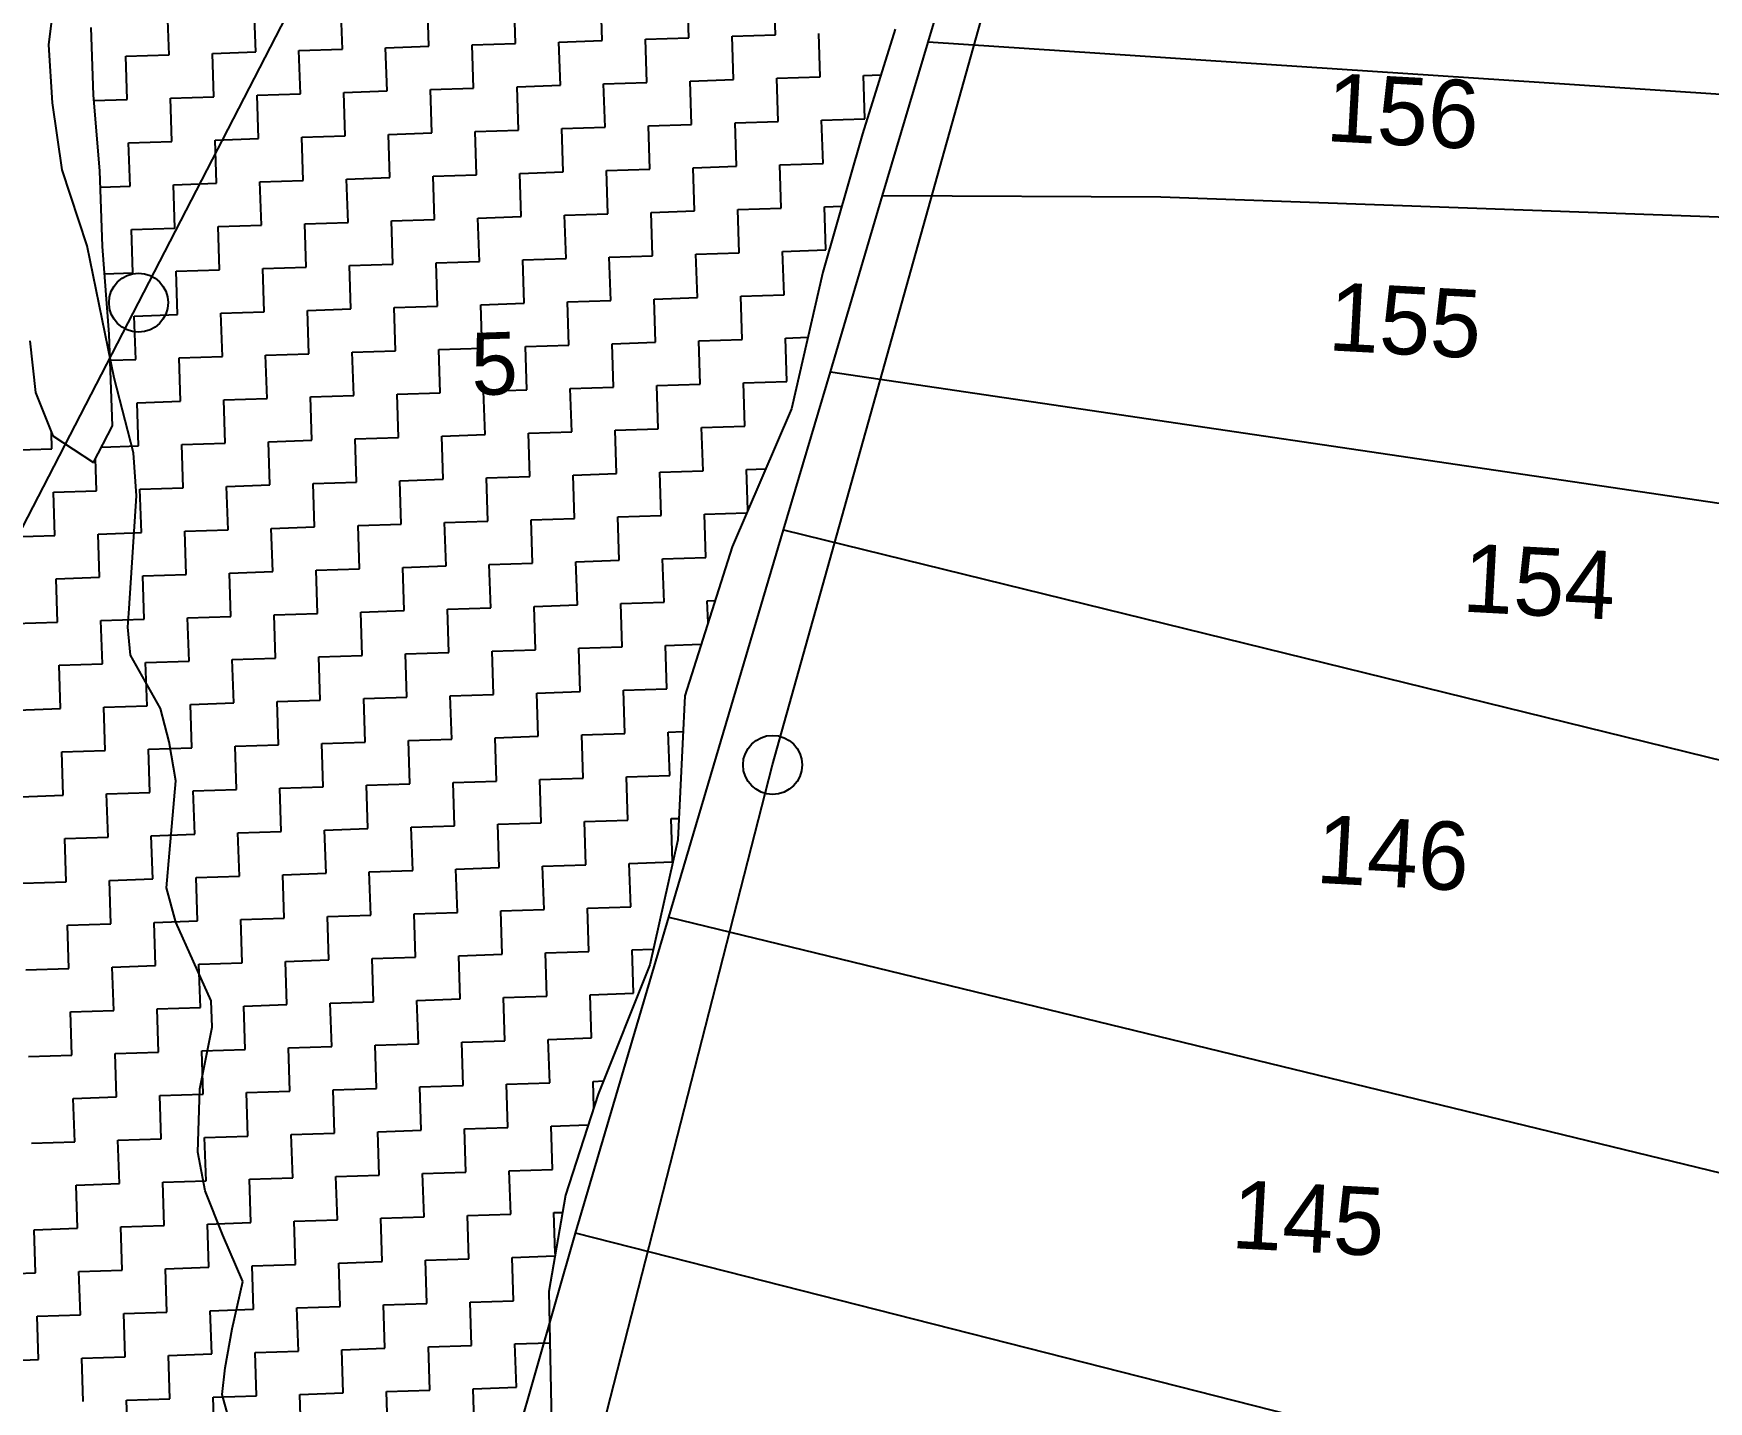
# Model space of a CAD drawing. Header units: metres. Extents: x 278270 to 279465, y 2078206 to 2080031.
# Drawn here: x 278697.1 to 278920.7, y 2079160.6 to 2079343.2 of the extents above; entities that cross this region are included whole.
import ezdxf
from ezdxf.enums import TextEntityAlignment as Align

# ---------------------------------------------------------------- set-up
doc = ezdxf.new("R2010")
doc.units = ezdxf.units.M
for name, color, linetype in [('LINE_WATER', 4, 'Continuous'), ('POLY_HATCH', 12, 'Continuous'), ('POLY_PARCEL', 6, 'Continuous'), ('TEXT_PARCEL', 7, 'Continuous'), ('V_BOUND_LINE', 7, 'Continuous')]:
    doc.layers.add(name, color=color, linetype=linetype)
doc.styles.add('TEXT_MAP', font='')
doc.styles.get('TEXT_MAP').set_extended_font_data('Kruti Dev 050')

msp = doc.modelspace()

# ---------------------------------------------------------------- linework, layer by layer
for centre in [(278711.08, 2079307.31), (278795.72, 2079245.59)]:
    msp.add_circle(centre, 3.94)
at = {"layer": 'LINE_WATER'}
for p, q in [((278699.1, 2079341.73), (278699.89, 2079348.25)), ((278699.61, 2079334), (278699.1, 2079341.73)), ((278700.9, 2079325.05), (278699.61, 2079334)), ((278704.23, 2079314.91), (278700.9, 2079325.05)), ((278707.81, 2079297.29), (278704.23, 2079314.91)), ((278710.39, 2079287.25), (278707.81, 2079297.29)), ((278710.83, 2079281.52), (278710.39, 2079287.25)), ((278709.82, 2079266.49), (278710.83, 2079281.52)), ((278709.65, 2079263.99), (278709.82, 2079266.49)), ((278710.03, 2079260.25), (278709.65, 2079263.99)), ((278714.01, 2079253.13), (278710.03, 2079260.25)), ((278715.16, 2079248.67), (278714.01, 2079253.13)), ((278716.08, 2079243.46), (278715.16, 2079248.67)), ((278715.22, 2079233.82), (278716.08, 2079243.46)), ((278714.83, 2079229.17), (278715.22, 2079233.82)), ((278716.07, 2079224.57), (278714.83, 2079229.17)), ((278720.78, 2079214.1), (278716.07, 2079224.57)), ((278720.89, 2079210.56), (278720.78, 2079214.1)), ((278719.25, 2079202.32), (278720.89, 2079210.56)), ((278718.99, 2079193.86), (278719.25, 2079202.32)), ((278719.97, 2079188.71), (278718.99, 2079193.86)), ((278722.35, 2079182.79), (278719.97, 2079188.71)), ((278725.01, 2079176.61), (278722.35, 2079182.79)), ((278723.58, 2079170.29), (278725.01, 2079176.61)), ((278722.66, 2079165.08), (278723.58, 2079170.29)), ((278722.23, 2079161.52), (278722.66, 2079165.08)), ((278723.49, 2079157.04), (278722.23, 2079161.52))]:
    msp.add_line(p, q, dxfattribs=at)
at = {"layer": 'POLY_HATCH', "linetype": 'Continuous'}
for p, q in [((278761.42, 2079341.92), (278761.23, 2079347.7)), ((278772.98, 2079342.3), (278772.79, 2079348.08)), ((278784.54, 2079342.68), (278784.35, 2079348.46)), ((278796.11, 2079343.06), (278795.92, 2079348.84)), ((278715.16, 2079340.4), (278714.97, 2079346.18)), ((278726.72, 2079340.78), (278726.53, 2079346.56)), ((278738.29, 2079341.16), (278738.1, 2079346.94)), ((278749.85, 2079341.54), (278749.66, 2079347.32)), ((278790.33, 2079342.87), (278796.11, 2079343.06)), ((278802.08, 2079337.46), (278801.89, 2079343.25)), ((278732.5, 2079340.97), (278738.29, 2079341.16)), ((278732.69, 2079335.19), (278732.5, 2079340.97)), ((278744.07, 2079341.35), (278749.85, 2079341.54)), ((278744.26, 2079335.57), (278744.07, 2079341.35)), ((278755.63, 2079341.73), (278761.42, 2079341.92)), ((278755.82, 2079335.95), (278755.63, 2079341.73)), ((278767.2, 2079342.11), (278772.98, 2079342.3)), ((278767.39, 2079336.33), (278767.2, 2079342.11)), ((278778.76, 2079342.49), (278784.54, 2079342.68)), ((278778.95, 2079336.71), (278778.76, 2079342.49)), ((278790.52, 2079337.09), (278790.33, 2079342.87)), ((278709.38, 2079340.21), (278715.16, 2079340.4)), ((278709.57, 2079334.43), (278709.38, 2079340.21)), ((278720.94, 2079340.59), (278726.72, 2079340.78)), ((278721.13, 2079334.81), (278720.94, 2079340.59)), ((278761.61, 2079336.14), (278767.39, 2079336.33)), ((278773.17, 2079336.52), (278778.95, 2079336.71)), ((278773.36, 2079330.73), (278773.17, 2079336.52)), ((278784.73, 2079336.9), (278790.52, 2079337.09)), ((278784.92, 2079331.11), (278784.73, 2079336.9)), ((278796.3, 2079337.27), (278802.08, 2079337.46)), ((278796.49, 2079331.49), (278796.3, 2079337.27)), ((278807.86, 2079337.65), (278810.18, 2079337.73)), ((278808.05, 2079331.87), (278807.86, 2079337.65)), ((278705.13, 2079334.28), (278709.57, 2079334.43)), ((278715.35, 2079334.62), (278721.13, 2079334.81)), ((278715.54, 2079328.83), (278715.35, 2079334.62)), ((278726.91, 2079335), (278732.69, 2079335.19)), ((278727.1, 2079329.21), (278726.91, 2079335)), ((278738.48, 2079335.38), (278744.26, 2079335.57)), ((278738.67, 2079329.59), (278738.48, 2079335.38)), ((278750.04, 2079335.76), (278755.82, 2079335.95)), ((278750.23, 2079329.97), (278750.04, 2079335.76)), ((278761.8, 2079330.35), (278761.61, 2079336.14)), ((278802.27, 2079331.68), (278808.05, 2079331.87)), ((278744.45, 2079329.78), (278750.23, 2079329.97)), ((278744.64, 2079324), (278744.45, 2079329.78)), ((278756.01, 2079330.16), (278761.8, 2079330.35)), ((278756.2, 2079324.38), (278756.01, 2079330.16)), ((278767.58, 2079330.54), (278773.36, 2079330.73)), ((278767.77, 2079324.76), (278767.58, 2079330.54)), ((278779.14, 2079330.92), (278784.92, 2079331.11)), ((278779.33, 2079325.14), (278779.14, 2079330.92)), ((278790.71, 2079331.3), (278796.49, 2079331.49)), ((278790.9, 2079325.52), (278790.71, 2079331.3)), ((278802.46, 2079325.9), (278802.27, 2079331.68)), ((278709.76, 2079328.64), (278715.54, 2079328.83)), ((278709.95, 2079322.86), (278709.76, 2079328.64)), ((278721.32, 2079329.02), (278727.1, 2079329.21)), ((278721.51, 2079323.24), (278721.32, 2079329.02)), ((278732.88, 2079329.4), (278738.67, 2079329.59)), ((278733.07, 2079323.62), (278732.88, 2079329.4)), ((278773.55, 2079324.95), (278779.33, 2079325.14)), ((278785.11, 2079325.33), (278790.9, 2079325.52)), ((278785.3, 2079319.55), (278785.11, 2079325.33)), ((278796.68, 2079325.71), (278802.46, 2079325.9)), ((278796.87, 2079319.93), (278796.68, 2079325.71)), ((278715.73, 2079323.05), (278721.51, 2079323.24)), ((278715.92, 2079317.27), (278715.73, 2079323.05)), ((278727.29, 2079323.43), (278733.07, 2079323.62)), ((278727.48, 2079317.65), (278727.29, 2079323.43)), ((278738.86, 2079323.81), (278744.64, 2079324)), ((278739.05, 2079318.03), (278738.86, 2079323.81)), ((278750.42, 2079324.19), (278756.2, 2079324.38)), ((278750.61, 2079318.41), (278750.42, 2079324.19)), ((278761.99, 2079324.57), (278767.77, 2079324.76)), ((278762.18, 2079318.79), (278761.99, 2079324.57)), ((278773.74, 2079319.17), (278773.55, 2079324.95)), ((278706, 2079322.73), (278709.95, 2079322.86)), ((278756.39, 2079318.6), (278762.18, 2079318.79)), ((278756.58, 2079312.82), (278756.39, 2079318.6)), ((278767.96, 2079318.98), (278773.74, 2079319.17)), ((278768.15, 2079313.2), (278767.96, 2079318.98)), ((278779.52, 2079319.36), (278785.3, 2079319.55)), ((278779.71, 2079313.58), (278779.52, 2079319.36)), ((278791.09, 2079319.74), (278796.87, 2079319.93)), ((278791.28, 2079313.96), (278791.09, 2079319.74)), ((278802.65, 2079320.12), (278804.97, 2079320.19)), ((278802.84, 2079314.34), (278802.65, 2079320.12)), ((278710.14, 2079317.08), (278715.92, 2079317.27)), ((278710.33, 2079311.3), (278710.14, 2079317.08)), ((278721.7, 2079317.46), (278727.48, 2079317.65)), ((278721.89, 2079311.68), (278721.7, 2079317.46)), ((278733.26, 2079317.84), (278739.05, 2079318.03)), ((278733.45, 2079312.06), (278733.26, 2079317.84)), ((278744.83, 2079318.22), (278750.61, 2079318.41)), ((278745.02, 2079312.44), (278744.83, 2079318.22)), ((278785.49, 2079313.77), (278791.28, 2079313.96)), ((278797.06, 2079314.15), (278802.84, 2079314.34)), ((278797.25, 2079308.36), (278797.06, 2079314.15)), ((278727.67, 2079311.87), (278733.45, 2079312.06)), ((278727.86, 2079306.09), (278727.67, 2079311.87)), ((278739.24, 2079312.25), (278745.02, 2079312.44)), ((278739.43, 2079306.47), (278739.24, 2079312.25)), ((278750.8, 2079312.63), (278756.58, 2079312.82)), ((278750.99, 2079306.84), (278750.8, 2079312.63)), ((278762.37, 2079313.01), (278768.15, 2079313.2)), ((278762.56, 2079307.22), (278762.37, 2079313.01)), ((278773.93, 2079313.39), (278779.71, 2079313.58)), ((278774.12, 2079307.6), (278773.93, 2079313.39)), ((278785.68, 2079307.98), (278785.49, 2079313.77)), ((278706.55, 2079311.17), (278710.33, 2079311.3)), ((278716.11, 2079311.49), (278721.89, 2079311.68)), ((278716.3, 2079305.71), (278716.11, 2079311.49)), ((278768.34, 2079307.41), (278774.12, 2079307.6)), ((278768.53, 2079301.63), (278768.34, 2079307.41)), ((278779.9, 2079307.79), (278785.68, 2079307.98)), ((278780.09, 2079302.01), (278779.9, 2079307.79)), ((278791.47, 2079308.17), (278797.25, 2079308.36)), ((278791.66, 2079302.39), (278791.47, 2079308.17)), ((278710.52, 2079305.52), (278716.3, 2079305.71)), ((278710.71, 2079299.73), (278710.52, 2079305.52)), ((278722.08, 2079305.9), (278727.86, 2079306.09)), ((278722.27, 2079300.11), (278722.08, 2079305.9)), ((278733.64, 2079306.28), (278739.43, 2079306.47)), ((278733.83, 2079300.49), (278733.64, 2079306.28)), ((278745.21, 2079306.65), (278750.99, 2079306.84)), ((278745.4, 2079300.87), (278745.21, 2079306.65)), ((278756.77, 2079307.03), (278762.56, 2079307.22)), ((278756.96, 2079301.25), (278756.77, 2079307.03)), ((278739.62, 2079300.68), (278745.4, 2079300.87)), ((278739.81, 2079294.9), (278739.62, 2079300.68)), ((278751.18, 2079301.06), (278756.96, 2079301.25)), ((278751.37, 2079295.28), (278751.18, 2079301.06)), ((278762.75, 2079301.44), (278768.53, 2079301.63)), ((278762.93, 2079295.66), (278762.75, 2079301.44)), ((278774.31, 2079301.82), (278780.09, 2079302.01)), ((278774.5, 2079296.04), (278774.31, 2079301.82)), ((278785.87, 2079302.2), (278791.66, 2079302.39)), ((278786.06, 2079296.42), (278785.87, 2079302.2)), ((278797.44, 2079302.58), (278800.44, 2079302.68)), ((278797.63, 2079296.8), (278797.44, 2079302.58)), ((278707.3, 2079299.62), (278710.71, 2079299.73)), ((278716.49, 2079299.92), (278722.27, 2079300.11)), ((278716.68, 2079294.14), (278716.49, 2079299.92)), ((278728.05, 2079300.3), (278733.83, 2079300.49)), ((278728.24, 2079294.52), (278728.05, 2079300.3)), ((278780.28, 2079296.23), (278786.06, 2079296.42)), ((278780.47, 2079290.45), (278780.28, 2079296.23)), ((278791.85, 2079296.61), (278797.63, 2079296.8)), ((278792.04, 2079290.83), (278791.85, 2079296.61)), ((278710.9, 2079293.95), (278716.68, 2079294.14)), ((278711.08, 2079288.17), (278710.9, 2079293.95)), ((278722.46, 2079294.33), (278728.24, 2079294.52)), ((278722.65, 2079288.55), (278722.46, 2079294.33)), ((278734.02, 2079294.71), (278739.81, 2079294.9)), ((278734.21, 2079288.93), (278734.02, 2079294.71)), ((278745.59, 2079295.09), (278751.37, 2079295.28)), ((278745.78, 2079289.31), (278745.59, 2079295.09)), ((278757.15, 2079295.47), (278762.93, 2079295.66)), ((278757.34, 2079289.69), (278757.15, 2079295.47)), ((278768.72, 2079295.85), (278774.5, 2079296.04)), ((278768.91, 2079290.07), (278768.72, 2079295.85)), ((278699.52, 2079287.79), (278699.45, 2079289.97)), ((278751.56, 2079289.5), (278757.34, 2079289.69)), ((278751.75, 2079283.72), (278751.56, 2079289.5)), ((278763.12, 2079289.88), (278768.91, 2079290.07)), ((278763.31, 2079284.1), (278763.12, 2079289.88)), ((278774.69, 2079290.26), (278780.47, 2079290.45)), ((278774.88, 2079284.48), (278774.69, 2079290.26)), ((278786.25, 2079290.64), (278792.04, 2079290.83)), ((278786.44, 2079284.86), (278786.25, 2079290.64)), ((278693.74, 2079287.6), (278699.52, 2079287.79)), ((278706.13, 2079288.01), (278711.08, 2079288.17)), ((278716.87, 2079288.36), (278722.65, 2079288.55)), ((278717.06, 2079282.58), (278716.87, 2079288.36)), ((278728.43, 2079288.74), (278734.21, 2079288.93)), ((278728.62, 2079282.96), (278728.43, 2079288.74)), ((278740, 2079289.12), (278745.78, 2079289.31)), ((278740.19, 2079283.34), (278740, 2079289.12)), ((278705.49, 2079282.2), (278705.35, 2079286.5)), ((278792.23, 2079285.05), (278794.8, 2079285.13)), ((278792.41, 2079279.58), (278792.23, 2079285.05)), ((278722.84, 2079282.77), (278728.62, 2079282.96)), ((278723.03, 2079276.98), (278722.84, 2079282.77)), ((278734.4, 2079283.15), (278740.19, 2079283.34)), ((278734.59, 2079277.36), (278734.4, 2079283.15)), ((278745.97, 2079283.53), (278751.75, 2079283.72)), ((278746.16, 2079277.74), (278745.97, 2079283.53)), ((278757.53, 2079283.91), (278763.31, 2079284.1)), ((278757.72, 2079278.12), (278757.53, 2079283.91)), ((278769.1, 2079284.29), (278774.88, 2079284.48)), ((278769.29, 2079278.5), (278769.1, 2079284.29)), ((278780.66, 2079284.67), (278786.44, 2079284.86)), ((278780.85, 2079278.88), (278780.66, 2079284.67)), ((278699.71, 2079282.01), (278705.49, 2079282.2)), ((278699.9, 2079276.22), (278699.71, 2079282.01)), ((278711.27, 2079282.39), (278717.06, 2079282.58)), ((278711.46, 2079276.6), (278711.27, 2079282.39)), ((278763.5, 2079278.31), (278769.29, 2079278.5)), ((278763.69, 2079272.53), (278763.5, 2079278.31)), ((278775.07, 2079278.69), (278780.85, 2079278.88)), ((278775.26, 2079272.91), (278775.07, 2079278.69)), ((278786.63, 2079279.07), (278792.26, 2079279.26)), ((278786.82, 2079273.29), (278786.63, 2079279.07)), ((278694.12, 2079276.03), (278699.9, 2079276.22)), ((278705.68, 2079276.41), (278711.46, 2079276.6)), ((278705.87, 2079270.63), (278705.68, 2079276.41)), ((278717.25, 2079276.79), (278723.03, 2079276.98)), ((278717.44, 2079271.01), (278717.25, 2079276.79)), ((278728.81, 2079277.17), (278734.59, 2079277.36)), ((278729, 2079271.39), (278728.81, 2079277.17)), ((278740.38, 2079277.55), (278746.16, 2079277.74)), ((278740.57, 2079271.77), (278740.38, 2079277.55)), ((278751.94, 2079277.93), (278757.72, 2079278.12)), ((278752.13, 2079272.15), (278751.94, 2079277.93)), ((278734.78, 2079271.58), (278740.57, 2079271.77)), ((278734.97, 2079265.8), (278734.78, 2079271.58)), ((278746.35, 2079271.96), (278752.13, 2079272.15)), ((278746.54, 2079266.18), (278746.35, 2079271.96)), ((278757.91, 2079272.34), (278763.69, 2079272.53)), ((278758.1, 2079266.56), (278757.91, 2079272.34)), ((278769.48, 2079272.72), (278775.26, 2079272.91)), ((278769.67, 2079266.94), (278769.48, 2079272.72)), ((278781.04, 2079273.1), (278786.82, 2079273.29)), ((278781.23, 2079267.32), (278781.04, 2079273.1)), ((278700.09, 2079270.44), (278705.87, 2079270.63)), ((278700.28, 2079264.66), (278700.09, 2079270.44)), ((278711.65, 2079270.82), (278717.44, 2079271.01)), ((278711.84, 2079265.04), (278711.65, 2079270.82)), ((278723.22, 2079271.2), (278729, 2079271.39)), ((278723.41, 2079265.42), (278723.22, 2079271.2)), ((278775.45, 2079267.13), (278781.23, 2079267.32)), ((278775.64, 2079261.35), (278775.45, 2079267.13)), ((278787.01, 2079267.51), (278788.05, 2079267.54)), ((278787.11, 2079264.57), (278787.01, 2079267.51)), ((278706.06, 2079264.85), (278711.84, 2079265.04)), ((278706.25, 2079259.07), (278706.06, 2079264.85)), ((278717.63, 2079265.23), (278723.41, 2079265.42)), ((278717.82, 2079259.45), (278717.63, 2079265.23)), ((278729.19, 2079265.61), (278734.97, 2079265.8)), ((278729.38, 2079259.83), (278729.19, 2079265.61)), ((278740.76, 2079265.99), (278746.54, 2079266.18)), ((278740.95, 2079260.21), (278740.76, 2079265.99)), ((278752.32, 2079266.37), (278758.1, 2079266.56)), ((278752.51, 2079260.59), (278752.32, 2079266.37)), ((278763.88, 2079266.75), (278769.67, 2079266.94)), ((278764.07, 2079260.97), (278763.88, 2079266.75)), ((278694.5, 2079264.47), (278700.28, 2079264.66)), ((278746.73, 2079260.4), (278752.51, 2079260.59)), ((278746.92, 2079254.62), (278746.73, 2079260.4)), ((278758.29, 2079260.78), (278764.07, 2079260.97)), ((278758.48, 2079254.99), (278758.29, 2079260.78)), ((278769.86, 2079261.16), (278775.64, 2079261.35)), ((278770.05, 2079255.37), (278769.86, 2079261.16)), ((278781.42, 2079261.54), (278786.2, 2079261.69)), ((278781.61, 2079255.75), (278781.42, 2079261.54)), ((278700.47, 2079258.88), (278706.25, 2079259.07)), ((278700.66, 2079253.1), (278700.47, 2079258.88)), ((278712.03, 2079259.26), (278717.82, 2079259.45)), ((278712.22, 2079253.48), (278712.03, 2079259.26)), ((278723.6, 2079259.64), (278729.38, 2079259.83)), ((278723.79, 2079253.86), (278723.6, 2079259.64)), ((278735.16, 2079260.02), (278740.95, 2079260.21)), ((278735.35, 2079254.24), (278735.16, 2079260.02)), ((278718.01, 2079253.67), (278723.79, 2079253.86)), ((278718.2, 2079247.88), (278718.01, 2079253.67)), ((278729.57, 2079254.05), (278735.35, 2079254.24)), ((278729.76, 2079248.26), (278729.57, 2079254.05)), ((278741.14, 2079254.43), (278746.92, 2079254.62)), ((278741.33, 2079248.64), (278741.14, 2079254.43)), ((278752.7, 2079254.8), (278758.48, 2079254.99)), ((278752.89, 2079249.02), (278752.7, 2079254.8)), ((278764.26, 2079255.18), (278770.05, 2079255.37)), ((278764.45, 2079249.4), (278764.26, 2079255.18)), ((278775.83, 2079255.56), (278781.61, 2079255.75)), ((278776.02, 2079249.78), (278775.83, 2079255.56)), ((278694.88, 2079252.91), (278700.66, 2079253.1)), ((278706.44, 2079253.29), (278712.22, 2079253.48)), ((278706.63, 2079247.5), (278706.44, 2079253.29)), ((278758.67, 2079249.21), (278764.45, 2079249.4)), ((278758.86, 2079243.43), (278758.67, 2079249.21)), ((278770.24, 2079249.59), (278776.02, 2079249.78)), ((278770.43, 2079243.81), (278770.24, 2079249.59)), ((278781.8, 2079249.97), (278783.79, 2079250.04)), ((278781.99, 2079244.19), (278781.8, 2079249.97)), ((278700.85, 2079247.31), (278706.63, 2079247.5)), ((278701.04, 2079241.53), (278700.85, 2079247.31)), ((278712.41, 2079247.69), (278718.2, 2079247.88)), ((278712.6, 2079241.91), (278712.41, 2079247.69)), ((278723.98, 2079248.07), (278729.76, 2079248.26)), ((278724.17, 2079242.29), (278723.98, 2079248.07)), ((278735.54, 2079248.45), (278741.33, 2079248.64)), ((278735.73, 2079242.67), (278735.54, 2079248.45)), ((278747.11, 2079248.83), (278752.89, 2079249.02)), ((278747.3, 2079243.05), (278747.11, 2079248.83)), ((278729.95, 2079242.48), (278735.73, 2079242.67)), ((278730.14, 2079236.7), (278729.95, 2079242.48)), ((278741.52, 2079242.86), (278747.3, 2079243.05)), ((278741.7, 2079237.08), (278741.52, 2079242.86)), ((278753.08, 2079243.24), (278758.86, 2079243.43)), ((278753.27, 2079237.46), (278753.08, 2079243.24)), ((278764.64, 2079243.62), (278770.43, 2079243.81)), ((278764.83, 2079237.84), (278764.64, 2079243.62)), ((278776.21, 2079244), (278781.99, 2079244.19)), ((278776.4, 2079238.22), (278776.21, 2079244)), ((278695.26, 2079241.34), (278701.04, 2079241.53)), ((278706.82, 2079241.72), (278712.6, 2079241.91)), ((278707.01, 2079235.94), (278706.82, 2079241.72)), ((278718.39, 2079242.1), (278724.17, 2079242.29)), ((278718.58, 2079236.32), (278718.39, 2079242.1)), ((278770.62, 2079238.03), (278776.4, 2079238.22)), ((278770.81, 2079232.25), (278770.62, 2079238.03)), ((278782.18, 2079238.41), (278783.21, 2079238.44)), ((278782.37, 2079232.63), (278782.18, 2079238.41)), ((278701.23, 2079235.75), (278707.01, 2079235.94)), ((278701.42, 2079229.97), (278701.23, 2079235.75)), ((278712.79, 2079236.13), (278718.58, 2079236.32)), ((278712.98, 2079230.35), (278712.79, 2079236.13)), ((278724.36, 2079236.51), (278730.14, 2079236.7)), ((278724.55, 2079230.73), (278724.36, 2079236.51)), ((278735.92, 2079236.89), (278741.7, 2079237.08)), ((278736.11, 2079231.11), (278735.92, 2079236.89)), ((278747.49, 2079237.27), (278753.27, 2079237.46)), ((278747.68, 2079231.49), (278747.49, 2079237.27)), ((278759.05, 2079237.65), (278764.83, 2079237.84)), ((278759.24, 2079231.87), (278759.05, 2079237.65)), ((278741.89, 2079231.3), (278747.68, 2079231.49)), ((278742.08, 2079225.51), (278741.89, 2079231.3)), ((278753.46, 2079231.68), (278759.24, 2079231.87)), ((278753.65, 2079225.89), (278753.46, 2079231.68)), ((278765.02, 2079232.06), (278770.81, 2079232.25)), ((278765.21, 2079226.27), (278765.02, 2079232.06)), ((278776.59, 2079232.44), (278782.37, 2079232.63)), ((278776.78, 2079226.65), (278776.59, 2079232.44)), ((278695.64, 2079229.78), (278701.42, 2079229.97)), ((278707.2, 2079230.16), (278712.98, 2079230.35)), ((278707.39, 2079224.37), (278707.2, 2079230.16)), ((278718.77, 2079230.54), (278724.55, 2079230.73)), ((278718.96, 2079224.75), (278718.77, 2079230.54)), ((278730.33, 2079230.92), (278736.11, 2079231.11)), ((278730.52, 2079225.13), (278730.33, 2079230.92)), ((278713.17, 2079224.56), (278718.96, 2079224.75)), ((278713.36, 2079218.78), (278713.17, 2079224.56)), ((278724.74, 2079224.94), (278730.52, 2079225.13)), ((278724.93, 2079219.16), (278724.74, 2079224.94)), ((278736.3, 2079225.32), (278742.08, 2079225.51)), ((278736.49, 2079219.54), (278736.3, 2079225.32)), ((278747.87, 2079225.7), (278753.65, 2079225.89)), ((278748.06, 2079219.92), (278747.87, 2079225.7)), ((278759.43, 2079226.08), (278765.21, 2079226.27)), ((278759.62, 2079220.3), (278759.43, 2079226.08)), ((278771, 2079226.46), (278776.78, 2079226.65)), ((278771.19, 2079220.68), (278771, 2079226.46)), ((278701.61, 2079224.18), (278707.39, 2079224.37)), ((278701.8, 2079218.4), (278701.61, 2079224.18)), ((278753.84, 2079220.11), (278759.62, 2079220.3)), ((278754.03, 2079214.33), (278753.84, 2079220.11)), ((278765.4, 2079220.49), (278771.19, 2079220.68)), ((278765.59, 2079214.71), (278765.4, 2079220.49)), ((278776.97, 2079220.87), (278779.8, 2079220.96)), ((278777.16, 2079215.09), (278776.97, 2079220.87)), ((278696.02, 2079218.21), (278701.8, 2079218.4)), ((278707.58, 2079218.59), (278713.36, 2079218.78)), ((278707.77, 2079212.81), (278707.58, 2079218.59)), ((278719.15, 2079218.97), (278724.93, 2079219.16)), ((278719.34, 2079213.19), (278719.15, 2079218.97)), ((278730.71, 2079219.35), (278736.49, 2079219.54)), ((278730.9, 2079213.57), (278730.71, 2079219.35)), ((278742.27, 2079219.73), (278748.06, 2079219.92)), ((278742.46, 2079213.95), (278742.27, 2079219.73)), ((278725.12, 2079213.38), (278730.9, 2079213.57)), ((278725.31, 2079207.6), (278725.12, 2079213.38)), ((278736.68, 2079213.76), (278742.46, 2079213.95)), ((278736.87, 2079207.98), (278736.68, 2079213.76)), ((278748.25, 2079214.14), (278754.03, 2079214.33)), ((278748.44, 2079208.36), (278748.25, 2079214.14)), ((278759.81, 2079214.52), (278765.59, 2079214.71)), ((278760, 2079208.74), (278759.81, 2079214.52)), ((278771.38, 2079214.9), (278777.16, 2079215.09)), ((278771.57, 2079209.12), (278771.38, 2079214.9)), ((278701.99, 2079212.62), (278707.77, 2079212.81)), ((278702.18, 2079206.84), (278701.99, 2079212.62)), ((278713.55, 2079213), (278719.34, 2079213.19)), ((278713.74, 2079207.22), (278713.55, 2079213)), ((278765.78, 2079208.93), (278771.57, 2079209.12)), ((278765.97, 2079203.14), (278765.78, 2079208.93)), ((278696.4, 2079206.65), (278702.18, 2079206.84)), ((278707.96, 2079207.03), (278713.74, 2079207.22)), ((278708.15, 2079201.25), (278707.96, 2079207.03)), ((278719.53, 2079207.41), (278725.31, 2079207.6)), ((278719.72, 2079201.63), (278719.53, 2079207.41)), ((278731.09, 2079207.79), (278736.87, 2079207.98)), ((278731.28, 2079202.01), (278731.09, 2079207.79)), ((278742.65, 2079208.17), (278748.44, 2079208.36)), ((278742.84, 2079202.39), (278742.65, 2079208.17)), ((278754.22, 2079208.55), (278760, 2079208.74)), ((278754.41, 2079202.77), (278754.22, 2079208.55)), ((278737.06, 2079202.2), (278742.84, 2079202.39)), ((278737.25, 2079196.41), (278737.06, 2079202.2)), ((278748.63, 2079202.58), (278754.41, 2079202.77)), ((278748.82, 2079196.79), (278748.63, 2079202.58)), ((278760.19, 2079202.95), (278765.97, 2079203.14)), ((278760.38, 2079197.17), (278760.19, 2079202.95)), ((278771.76, 2079203.33), (278773.15, 2079203.38)), ((278771.87, 2079199.84), (278771.76, 2079203.33)), ((278702.37, 2079201.06), (278708.15, 2079201.25)), ((278702.56, 2079195.27), (278702.37, 2079201.06)), ((278713.93, 2079201.44), (278719.72, 2079201.63)), ((278714.12, 2079195.65), (278713.93, 2079201.44)), ((278725.5, 2079201.82), (278731.28, 2079202.01)), ((278725.69, 2079196.03), (278725.5, 2079201.82)), ((278708.34, 2079195.46), (278714.12, 2079195.65)), ((278708.53, 2079189.68), (278708.34, 2079195.46)), ((278719.91, 2079195.84), (278725.69, 2079196.03)), ((278720.1, 2079190.06), (278719.91, 2079195.84)), ((278731.47, 2079196.22), (278737.25, 2079196.41)), ((278731.66, 2079190.44), (278731.47, 2079196.22)), ((278743.03, 2079196.6), (278748.82, 2079196.79)), ((278743.22, 2079190.82), (278743.03, 2079196.6)), ((278754.6, 2079196.98), (278760.38, 2079197.17)), ((278754.79, 2079191.2), (278754.6, 2079196.98)), ((278766.16, 2079197.36), (278771.12, 2079197.53)), ((278766.35, 2079191.58), (278766.16, 2079197.36)), ((278696.78, 2079195.08), (278702.56, 2079195.27)), ((278749.01, 2079191.01), (278754.79, 2079191.2)), ((278749.2, 2079185.23), (278749.01, 2079191.01)), ((278760.57, 2079191.39), (278766.35, 2079191.58)), ((278760.76, 2079185.61), (278760.57, 2079191.39)), ((278702.75, 2079189.49), (278708.53, 2079189.68)), ((278702.94, 2079183.71), (278702.75, 2079189.49)), ((278714.31, 2079189.87), (278720.1, 2079190.06)), ((278714.5, 2079184.09), (278714.31, 2079189.87)), ((278725.88, 2079190.25), (278731.66, 2079190.44)), ((278726.07, 2079184.47), (278725.88, 2079190.25)), ((278737.44, 2079190.63), (278743.22, 2079190.82)), ((278737.63, 2079184.85), (278737.44, 2079190.63)), ((278720.29, 2079184.28), (278726.07, 2079184.47)), ((278720.47, 2079178.5), (278720.29, 2079184.28)), ((278731.85, 2079184.66), (278737.63, 2079184.85)), ((278732.04, 2079178.88), (278731.85, 2079184.66)), ((278743.41, 2079185.04), (278749.2, 2079185.23)), ((278743.6, 2079179.26), (278743.41, 2079185.04)), ((278754.98, 2079185.42), (278760.76, 2079185.61)), ((278755.17, 2079179.64), (278754.98, 2079185.42)), ((278766.54, 2079185.8), (278767.68, 2079185.84)), ((278766.72, 2079180.33), (278766.54, 2079185.8)), ((278697.16, 2079183.52), (278702.94, 2079183.71)), ((278697.35, 2079177.74), (278697.16, 2079183.52)), ((278708.72, 2079183.9), (278714.5, 2079184.09)), ((278708.91, 2079178.12), (278708.72, 2079183.9)), ((278760.95, 2079179.83), (278766.67, 2079180.01)), ((278761.14, 2079174.04), (278760.95, 2079179.83)), ((278691.56, 2079177.55), (278697.35, 2079177.74)), ((278703.13, 2079177.93), (278708.91, 2079178.12)), ((278703.32, 2079172.15), (278703.13, 2079177.93)), ((278714.69, 2079178.31), (278720.47, 2079178.5)), ((278714.88, 2079172.52), (278714.69, 2079178.31)), ((278726.26, 2079178.69), (278732.04, 2079178.88)), ((278726.45, 2079172.9), (278726.26, 2079178.69)), ((278737.82, 2079179.07), (278743.6, 2079179.26)), ((278738.01, 2079173.28), (278737.82, 2079179.07)), ((278749.39, 2079179.45), (278755.17, 2079179.64)), ((278749.58, 2079173.66), (278749.39, 2079179.45)), ((278732.23, 2079173.09), (278738.01, 2079173.28)), ((278732.42, 2079167.31), (278732.23, 2079173.09)), ((278743.79, 2079173.47), (278749.58, 2079173.66)), ((278743.98, 2079167.69), (278743.79, 2079173.47)), ((278755.36, 2079173.85), (278761.14, 2079174.04)), ((278755.55, 2079168.07), (278755.36, 2079173.85)), ((278697.54, 2079171.96), (278703.32, 2079172.15)), ((278697.73, 2079166.17), (278697.54, 2079171.96)), ((278709.1, 2079172.33), (278714.88, 2079172.52)), ((278709.29, 2079166.55), (278709.1, 2079172.33)), ((278720.66, 2079172.71), (278726.45, 2079172.9)), ((278720.85, 2079166.93), (278720.66, 2079172.71)), ((278703.51, 2079166.36), (278709.29, 2079166.55)), ((278715.07, 2079166.74), (278720.85, 2079166.93)), ((278715.26, 2079160.96), (278715.07, 2079166.74)), ((278726.64, 2079167.12), (278732.42, 2079167.31)), ((278726.83, 2079161.34), (278726.64, 2079167.12)), ((278738.2, 2079167.5), (278743.98, 2079167.69)), ((278738.39, 2079161.72), (278738.2, 2079167.5)), ((278749.77, 2079167.88), (278755.55, 2079168.07)), ((278749.96, 2079162.1), (278749.77, 2079167.88)), ((278761.33, 2079168.26), (278765.99, 2079168.41)), ((278761.52, 2079162.48), (278761.33, 2079168.26)), ((278691.94, 2079165.98), (278697.73, 2079166.17)), ((278703.7, 2079160.58), (278703.51, 2079166.36)), ((278744.17, 2079161.91), (278749.96, 2079162.1)), ((278744.36, 2079156.13), (278744.17, 2079161.91)), ((278755.74, 2079162.29), (278761.52, 2079162.48)), ((278755.93, 2079156.51), (278755.74, 2079162.29)), ((278709.48, 2079160.77), (278715.26, 2079160.96)), ((278709.67, 2079154.99), (278709.48, 2079160.77)), ((278721.04, 2079161.15), (278726.83, 2079161.34)), ((278721.23, 2079155.37), (278721.04, 2079161.15)), ((278732.61, 2079161.53), (278738.39, 2079161.72)), ((278732.8, 2079155.75), (278732.61, 2079161.53))]:
    msp.add_line(p, q, dxfattribs=at)
at = {"layer": 'POLY_HATCH'}
for p, q in [((278705.07, 2079335), (278704.77, 2079344.05)), ((278812.07, 2079343.84), (278807.73, 2079329.84)), ((278705.93, 2079324.9), (278705.07, 2079335)), ((278807.73, 2079329.84), (278802.44, 2079311.37)), ((278706.27, 2079314.79), (278705.93, 2079324.9)), ((278707.18, 2079303.09), (278706.27, 2079314.79)), ((278802.44, 2079311.37), (278798.24, 2079293.11)), ((278707.59, 2079290.85), (278707.18, 2079303.09)), ((278696.55, 2079302.21), (278697.31, 2079295.31)), ((278697.31, 2079295.31), (278699.63, 2079289.52)), ((278798.24, 2079293.11), (278790.31, 2079274.72)), ((278699.63, 2079289.52), (278705.08, 2079285.97)), ((278705.08, 2079285.97), (278707.59, 2079290.85)), ((278790.31, 2079274.72), (278784.03, 2079254.79)), ((278784.03, 2079254.79), (278783.06, 2079235.57)), ((278783.06, 2079235.57), (278779.34, 2079218.9)), ((278779.34, 2079218.9), (278772.44, 2079201.62)), ((278772.44, 2079201.62), (278768.09, 2079188.15)), ((278768.09, 2079188.15), (278765.84, 2079175.28)), ((278765.84, 2079175.28), (278766.75, 2079132.48))]:
    msp.add_line(p, q, dxfattribs=at)
at = {"layer": 'POLY_PARCEL'}
for p, q in [((278647.45, 2079184.16), (278834.31, 2079545.82)), ((278946.82, 2079333.5), (278816.49, 2079342.11)), ((278810.41, 2079321.6), (278847.57, 2079321.44)), ((278847.57, 2079321.44), (278946.84, 2079317.89)), ((278803.44, 2079298.05), (278962.48, 2079274.56)), ((278797.2, 2079276.96), (278973.09, 2079233.68)), ((278781.89, 2079225.24), (278964.51, 2079180.81)), ((278958.64, 2079134.95), (278769.4, 2079183.05))]:
    msp.add_line(p, q, dxfattribs=at)
at = {"layer": 'V_BOUND_LINE'}
for p, q in [((278795.72, 2079245.59), (278842.05, 2079411.08)), ((278816.49, 2079342.11), (278822.29, 2079361.73)), ((278810.41, 2079321.6), (278816.49, 2079342.11)), ((278803.44, 2079298.05), (278810.41, 2079321.6)), ((278797.2, 2079276.96), (278803.44, 2079298.05)), ((278781.89, 2079225.24), (278797.2, 2079276.96)), ((278746.59, 2079053.74), (278795.72, 2079245.59)), ((278769.4, 2079183.05), (278781.89, 2079225.24)), ((278724.89, 2079027.39), (278769.4, 2079183.05))]:
    msp.add_line(p, q, dxfattribs=at)

# ---------------------------------------------------------------- texts
at = {"layer": 'TEXT_PARCEL', "style": 'TEXT_MAP'}
for s, p in [('156', (278879.62, 2079328.34)), ('155', (278879.93, 2079300.4)), ('154', (278897.84, 2079265.52)), ('146', (278878.29, 2079229.3)), ('145', (278867, 2079180.53))]:
    msp.add_text(s, height=9.117, rotation=356.9039, dxfattribs=at).set_placement(p, align=Align.CENTER)
msp.add_text('5', height=8.33, rotation=1.8809, dxfattribs=at).set_placement((278758.57, 2079299.13), align=Align.MIDDLE)

doc.saveas('drawing.dxf')
